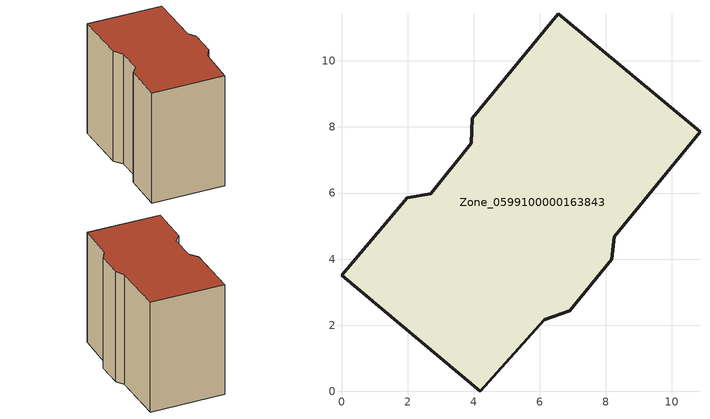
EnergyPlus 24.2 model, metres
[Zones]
Zone_0599100000163843
 floor ground (C_G): 6.13,2.17 4.2,0 0,3.51 1.99,5.85 2.7,5.98 3.92,7.5 3.96,8.27 6.56,11.43 10.85,7.85 8.25,4.68 8.18,4 6.9,2.44 z0
 wall outside (C_F): 4.2,0 6.13,2.17 6.9,2.44 8.18,4 8.25,4.68 10.85,7.85 6.56,11.43 3.96,8.27 3.92,7.5 2.7,5.98 1.99,5.85 0,3.51 4.2,0 z0:8.69
 roof outside (C_R): 2.7,5.98 1.99,5.85 0,3.51 4.2,0 6.13,2.17 6.9,2.44 8.18,4 8.25,4.68 10.85,7.85 6.56,11.43 3.96,8.27 3.92,7.5 z8.69
[BUILDING]
Pand.0599100000163843: North Axis=0; Terrain=City; Loads Convergence Tolerance Value=0.04; Temperature Convergence Tolerance Value=0.4; Solar Distribution=FullExterior; Maximum Number of Warmup Days=25; Minimum Number of Warmup Days=1
[Site:Location]
Rotterdam.The.Hague.AP_ZH_NLD Design_Conditions: Latitude=51.96; Longitude=4.45; Time Zone=1; Elevation=-4.5
[SITE:GROUNDTEMPERATURE:BUILDINGSURFACE]
18, 18, 18, 18, 18, 18, 18, 18, 18, 18, 18, 18
[MATERIAL] Thermal Absorptance=0.9; Solar Absorptance=0.7; Visible Absorptance=0.7
Name | Roughness | Thickness | Conductivity | Density | Specific Heat
G.TI.1946 | MediumSmooth | 0.15 | 1 | 540 | 1210
F.TI.1946 | Rough | 0.3 | 0.857143 | 1920 | 840
R.TI.1946 | MediumRough | 0.2 | 0.1 | 1500 | 1000
[CONSTRUCTION]
C_G: G.TI.1946
C_F: F.TI.1946
C_R: R.TI.1946
[ZONE]
Zone_0599100000163843: Type=1; Multiplier=1; Ceiling Height=Autocalculate; Volume=Autocalculate; Floor Area=autocalculate; Part of Total Floor Area=Yes
[ZONEINFILTRATION:DESIGNFLOWRATE]
Infil_Zone_0599100000163843: Zone or ZoneList or Space or SpaceList=Zone_0599100000163843; Schedule=AlwaysOn; Design Flow Rate Calculation Method=Flow/Area; Flow Rate per Floor Area=0.003; Constant Term Coefficient=1; Temperature Term Coefficient=0; Velocity Term Coefficient=0; Velocity Squared Term Coefficient=0
[HVACTEMPLATE:ZONE:IDEALLOADSAIRSYSTEM]
Zone_0599100000163843: Maximum Heating Supply Air Temperature=50; Minimum Cooling Supply Air Temperature=13; Maximum Heating Supply Air Humidity Ratio=0.0156; Minimum Cooling Supply Air Humidity Ratio=0.0077; Heating Limit=NoLimit; Cooling Limit=NoLimit; Dehumidification Control Type=ConstantSensibleHeatRatio; Cooling Sensible Heat Ratio=0.7; Dehumidification Setpoint=60; Humidification Control Type=None; Humidification Setpoint=30; Outdoor Air Method=None; Outdoor Air Flow Rate per Person=0.00944; Outdoor Air Flow Rate per Zone Floor Area=0; Outdoor Air Flow Rate per Zone=0; Demand Controlled Ventilation Type=None; Outdoor Air Economizer Type=NoEconomizer; Heat Recovery Type=None; Sensible Heat Recovery Effectiveness=0.7; Latent Heat Recovery Effectiveness=0.65
[ZONECONTROL:THERMOSTAT]
ThermostatControl_Zone_0599100000163843: Zone or ZoneList=Zone_0599100000163843; Control Type Schedule=DualSetpointControlType; Control 1=Thermostat_Zone_0599100000163843; Temperature Difference Between Cutout And Setpoint=0
[THERMOSTATSETPOINT:DUALSETPOINT]
Thermostat_Zone_0599100000163843: Heating Setpoint Temperature Schedule=HeatingSetpoint_Zone_0599100000163843; Cooling Setpoint Temperature Schedule=CoolingSetpoint_Zone_0599100000163843
[SCHEDULE:COMPACT]
HeatingSetpoint_Zone_0599100000163843: Through: 12/31, For: AllDays, Until: 24:00, 21
CoolingSetpoint_Zone_0599100000163843: Through: 12/31, For: AllDays, Until: 24:00, 24
DualSetpointControlType: Through: 12/31, For: AllDays, Until: 24:00, 4
AlwaysOn: Through: 12/31, For: AllDays, Until: 24:00, 1
